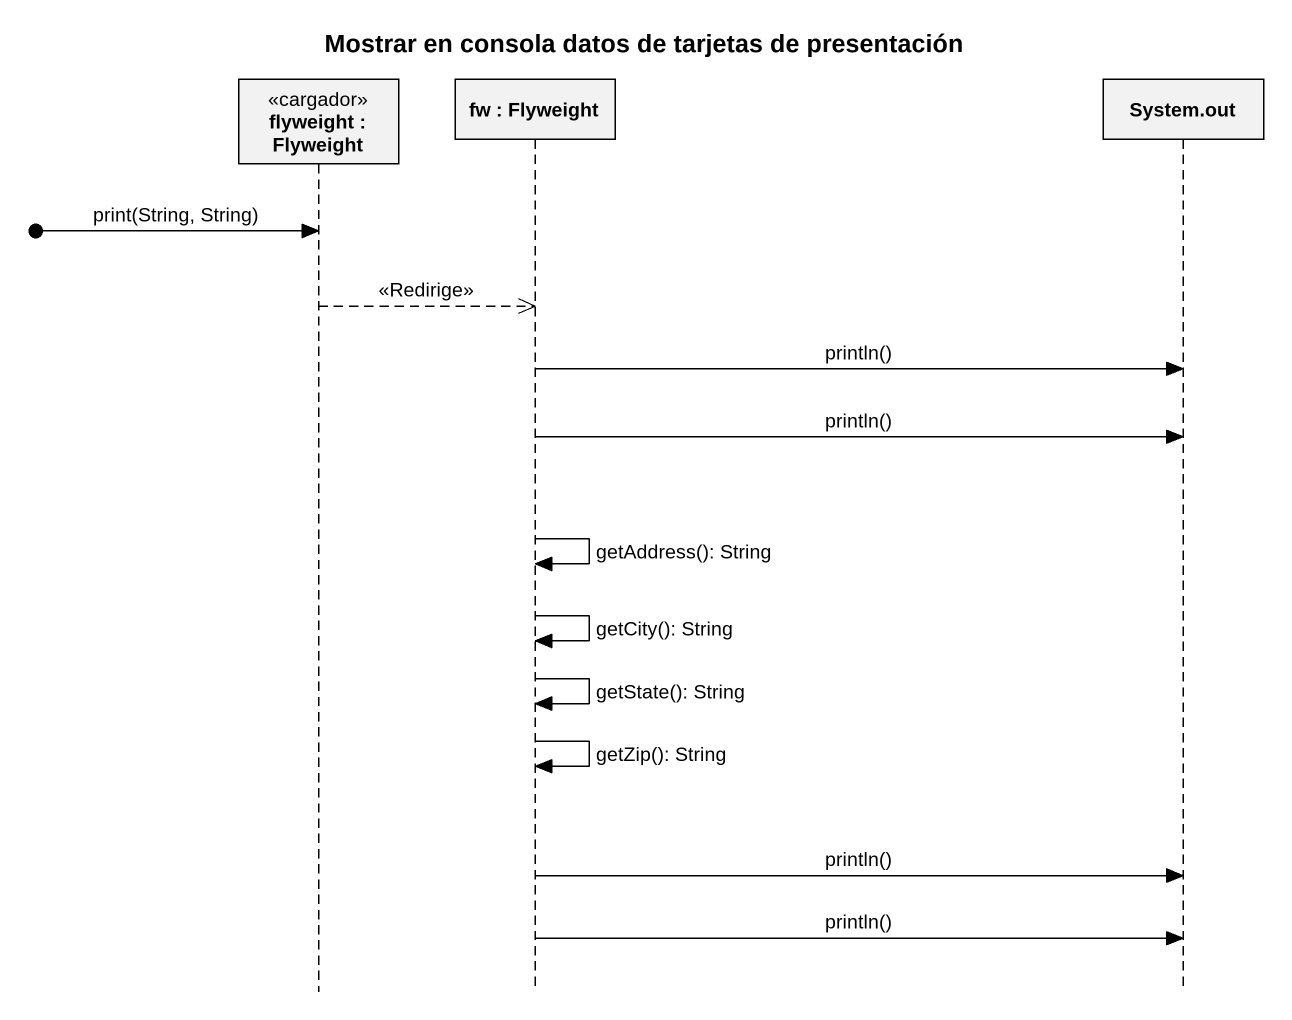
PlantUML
@startuml
title Mostrar en consola datos de tarjetas de presentación
hide footbox
participant "flyweight : Flyweight" as flyweight <<cargador>>
participant "fw : Flyweight" as fw
participant "System.out" as System_out

[o-> flyweight : print(String, String)
flyweight -->> fw : <<Redirige>>
fw -> System_out : println()
fw -> System_out : println()
fw -> fw : getAddress(): String
fw -> fw : getCity(): String
fw -> fw : getState(): String
fw -> fw : getZip(): String
fw -> System_out : println()
fw -> System_out : println()
@enduml
